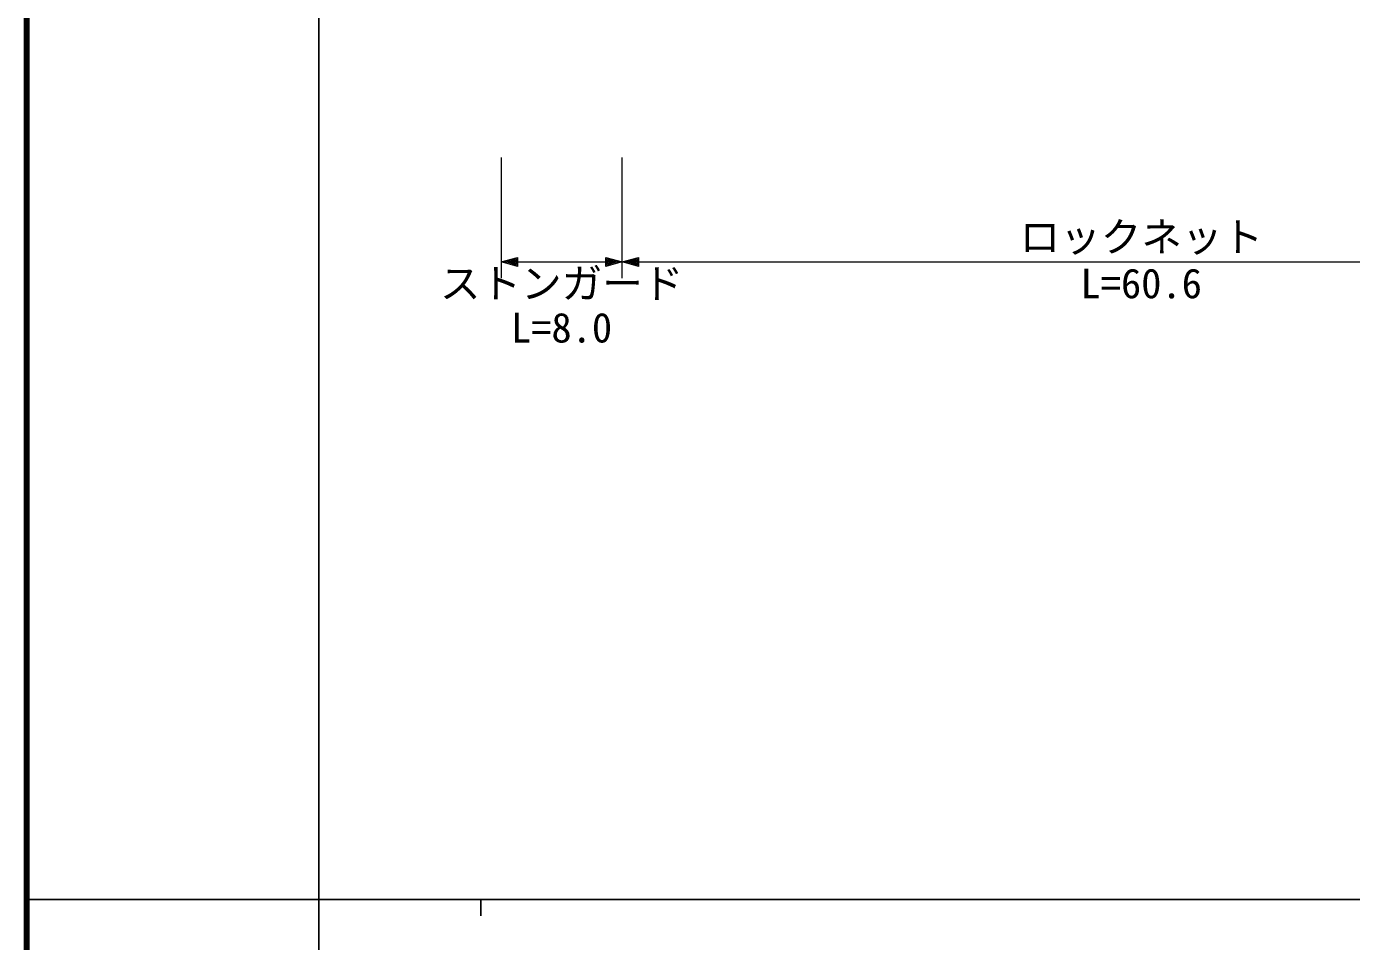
# Model space of a CAD drawing. Units: millimetres, scale not verified. Extents: x 40000 to 680000, y 20000 to 380000.
# Drawn here: x 40000 to 121628, y 202409 to 258786 of the extents above; entities that cross this region are included whole.
import ezdxf
from ezdxf.enums import TextEntityAlignment as Align

# ---------------------------------------------------------------- set-up
doc = ezdxf.new("R2010")
doc.units = ezdxf.units.MM
doc.header["$LTSCALE"] = 1000
for name, color, linetype, lineweight in [('M-STR-HTXT', 7, 'Continuous', 13), ('M-TTL', 2, 'Continuous', 140), ('M-TTL-BAND', 7, 'Continuous', 25)]:
    doc.layers.add(name, color=color, linetype=linetype, lineweight=lineweight)
doc.styles.add('ＭＳ ゴシック', font='')
doc.styles.get('ＭＳ ゴシック').set_extended_font_data('MS Gothic')

msp = doc.modelspace()

# ---------------------------------------------------------------- linework, layer by layer
at = {"layer": 'M-STR-HTXT'}
for p, q in [((69246, 250716), (69246, 243279)), ((76693, 243279), (76693, 250716)), ((69246, 244279), (70246, 244559)), ((70246, 243999), (69246, 244279)), ((69246, 244279), (76693, 244279)), ((69526, 244279), (70206, 244479)), ((70206, 244079), (69526, 244279)), ((69686, 244279), (70166, 244399)), ((70166, 244159), (69686, 244279)), ((69926, 244279), (70126, 244319)), ((70126, 244239), (69926, 244279)), ((70126, 244319), (70126, 244239)), ((70166, 244399), (70166, 244159)), ((70206, 244479), (70206, 244079)), ((70246, 244559), (70246, 243999)), ((75693, 243999), (75693, 244559)), ((75693, 244559), (76693, 244279)), ((76693, 244279), (75693, 243999)), ((75733, 244079), (75733, 244479)), ((75733, 244479), (76413, 244279)), ((76413, 244279), (75733, 244079)), ((75773, 244159), (75773, 244399)), ((75773, 244399), (76253, 244279)), ((76253, 244279), (75773, 244159)), ((75813, 244239), (75813, 244319)), ((75813, 244319), (76013, 244279)), ((76013, 244279), (75813, 244239)), ((76693, 244279), (77693, 244559)), ((77693, 243999), (76693, 244279)), ((76693, 244279), (140671, 244279)), ((76973, 244279), (77653, 244479)), ((77653, 244079), (76973, 244279)), ((77133, 244279), (77613, 244399)), ((77613, 244159), (77133, 244279)), ((77373, 244279), (77573, 244319)), ((77573, 244239), (77373, 244279)), ((77573, 244319), (77573, 244239)), ((77613, 244399), (77613, 244159)), ((77653, 244479), (77653, 244079)), ((77693, 244559), (77693, 243999))]:
    msp.add_line(p, q, dxfattribs=at)
at = {"layer": 'M-TTL'}
msp.add_line((40000, 380000), (40000, 20000), dxfattribs=at)
at = {"layer": 'M-TTL-BAND'}
for p, q in [((58000, 370000), (58000, 20000)), ((40000, 205000), (579000, 205000)), ((68000, 205000), (68000, 204000))]:
    msp.add_line(p, q, dxfattribs=at)

# ---------------------------------------------------------------- texts
at = {"layer": 'M-STR-HTXT', "style": 'ＭＳ ゴシック'}
for s, p in [('ロックネット', (101182, 244357)), ('ストンガード', (65469, 241492)), ('L=60.6', (104932, 241492)), ('L=8.0', (69844, 238766))]:
    msp.add_text(s, height=1833, dxfattribs=at).set_placement(p, align=Align.BOTTOM_LEFT)

doc.saveas('drawing.dxf')
